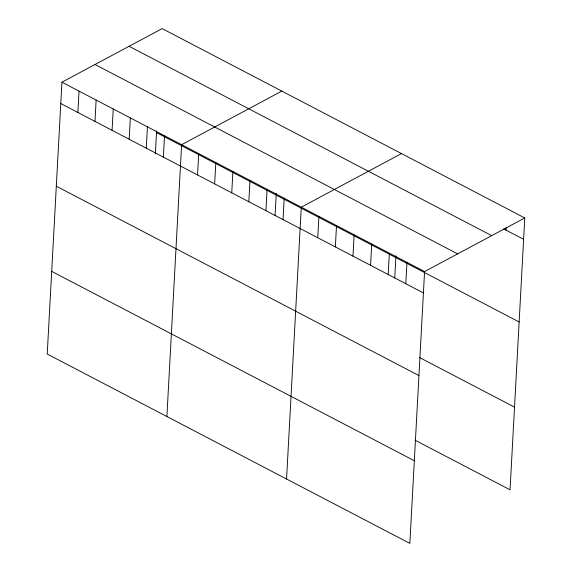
<?xml version="1.0" encoding="UTF-8"?>
<svg xmlns="http://www.w3.org/2000/svg" width="572" height="572" viewBox="0 0 572 572"><rect width="100%" height="100%" fill="white"/><g stroke="black" fill="none" stroke-linecap="round" stroke-linejoin="round"><path stroke-width="0.86" d="M524.774 217.968L162.148 28.6L61.948 82.196L47.226 354.032L409.852 543.4L424.574 271.564L524.774 217.968L510.052 489.804L415.093 440.218M77.885 112.469L79.043 91.12M94.981 121.4L96.139 100.05M112.076 130.33L113.235 108.98M129.172 139.253L130.33 117.903M146.268 148.184L147.426 126.834M155.362 153.904L156.606 130.888M163.363 157.107L164.521 135.757M166.895 416.523L181.617 144.687L281.81 91.091M197.554 174.968L198.713 153.618M214.65 183.891L215.808 162.541M231.746 192.821L232.904 171.471M248.841 201.744L249.993 180.394M265.937 210.675L267.088 189.325M275.075 215.508L276.276 193.379M283.033 219.598L284.184 198.255M286.558 479.014L301.28 207.178L401.48 153.582M317.739 237.723L318.897 216.38M335.356 246.925L336.508 225.575M352.967 256.12L354.125 234.77M370.577 265.322L371.736 243.972M388.195 274.517L389.353 253.167M394.744 277.999L395.938 255.87M405.805 283.719L406.964 262.369M506.005 230.123L506.148 227.449M503.71 228.922L523.623 239.318M129.079 46.289L491.713 235.657M95.009 64.507L457.643 253.875M61.948 82.196L424.574 271.564M156.513 132.611L519.14 321.979M60.789 103.546L423.423 292.914M419.569 357.557L514.528 407.142M56.313 186.207L418.947 375.575M51.702 271.371L414.328 460.739"/></g></svg>
